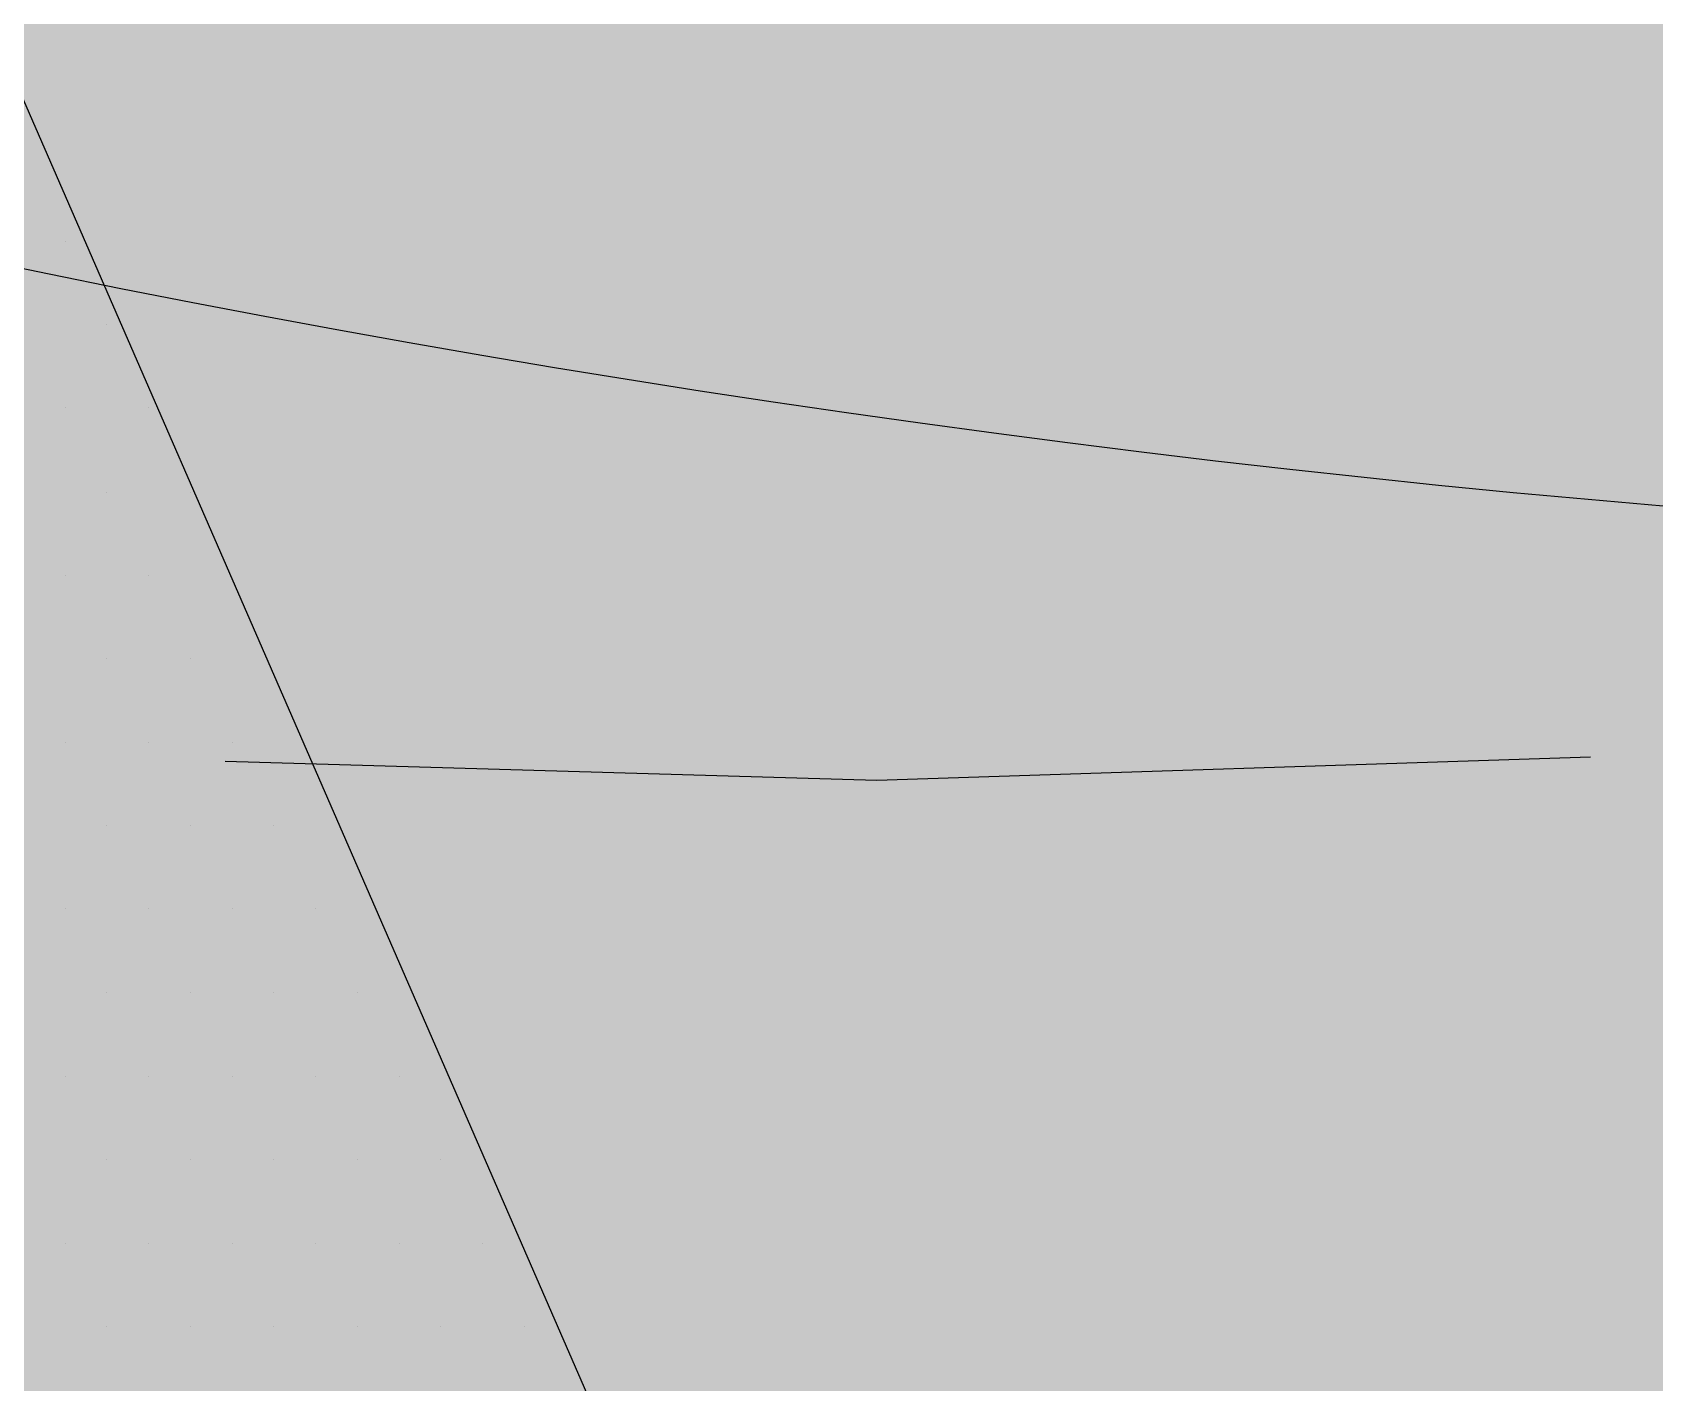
# Paper-space layout 'Layout1' of a CAD drawing. Extents: x -43 to 2298, y -18 to 768.
# Drawn here: x 735.058 to 736.127, y 374.852 to 375.742 of the extents above; entities that cross this region are included whole.
import ezdxf

# ---------------------------------------------------------------- set-up
doc = ezdxf.new("R2010")
doc.units = 0
doc.header["$LTSCALE"] = 2
doc.linetypes.add('CACHEX2', pattern=[0.75, 0.5, -0.25])
doc.layers.add('CARTOUCHE', color=7, linetype='Continuous')
doc.layers.add('LOGO', color=7, linetype='Continuous')

# ---------------------------------------------------------------- blocks, each defined once
blk = doc.blocks.new('A$C715108E3')
at = {"layer": 'LOGO', "color": 131}
for p, q in [((-10.9374, -23.6976), (-10.9374, -23.6976)), ((-10.8917, -23.7891), (-10.8917, -23.7891)), ((-10.9374, -23.8804), (-10.9374, -23.8804)), ((-10.846, -23.8804), (-10.846, -23.8804)), ((-10.8917, -23.973), (-10.8917, -23.973)), ((-10.7995, -23.973), (-10.7995, -23.973)), ((-10.9374, -24.0642), (-10.9374, -24.0642)), ((-10.846, -24.0642), (-10.846, -24.0642)), ((-10.8917, -24.1555), (-10.8917, -24.1555)), ((-10.7995, -24.1555), (-10.7995, -24.1555)), ((-10.9374, -24.2481), (-10.9374, -24.2481)), ((-10.846, -24.2481), (-10.846, -24.2481)), ((-10.754, -24.2481), (-10.754, -24.2481)), ((-10.8917, -24.3394), (-10.8917, -24.3394)), ((-10.7995, -24.3394), (-10.7995, -24.3394)), ((-10.7084, -24.3394), (-10.7084, -24.3394)), ((-10.9374, -24.4306), (-10.9374, -24.4306)), ((-10.846, -24.4306), (-10.846, -24.4306)), ((-10.754, -24.4306), (-10.754, -24.4306)), ((-10.6619, -24.4306), (-10.6619, -24.4306)), ((-10.8917, -24.5232), (-10.8917, -24.5232)), ((-10.7995, -24.5232), (-10.7995, -24.5232)), ((-10.7084, -24.5232), (-10.7084, -24.5232)), ((-10.6166, -24.5232), (-10.6166, -24.5232)), ((-10.9374, -24.6147), (-10.9374, -24.6147)), ((-10.846, -24.6147), (-10.846, -24.6147)), ((-10.754, -24.6147), (-10.754, -24.6147)), ((-10.6619, -24.6147), (-10.6619, -24.6147)), ((-10.5703, -24.6147), (-10.5703, -24.6147)), ((-10.8917, -24.7059), (-10.8917, -24.7059)), ((-10.7995, -24.7059), (-10.7995, -24.7059)), ((-10.7084, -24.7059), (-10.7084, -24.7059)), ((-10.6166, -24.7059), (-10.6166, -24.7059)), ((-10.5248, -24.7059), (-10.5248, -24.7059)), ((-10.9374, -24.7985), (-10.9374, -24.7985)), ((-10.846, -24.7985), (-10.846, -24.7985)), ((-10.754, -24.7985), (-10.754, -24.7985)), ((-10.6619, -24.7985), (-10.6619, -24.7985)), ((-10.5703, -24.7985), (-10.5703, -24.7985)), ((-10.479, -24.7985), (-10.479, -24.7985)), ((-10.8917, -24.8898), (-10.8917, -24.8898)), ((-10.7995, -24.8898), (-10.7995, -24.8898)), ((-10.7084, -24.8898), (-10.7084, -24.8898)), ((-10.6166, -24.8898), (-10.6166, -24.8898)), ((-10.5248, -24.8898), (-10.5248, -24.8898)), ((-10.4327, -24.8898), (-10.4327, -24.8898))]:
    blk.add_line(p, q, dxfattribs=at)
blk.add_lwpolyline([(-15.4563, -23.799), (-13.7331, -21.4856), (-11.9601, -25.3945), (-11.4761, -25.5469), (-10.7095, -25.798), (-10.0926, -25.8741), (-9.9674, -25.8741), (-12.5584, -19.9248), (-11.816, -18.9068), (-10.4959, -20.6166), (-9.7792, -22.2122), (-8.7979, -20.9179), (-8.1187, -22.4645), (-6.9489, -21.0191), (-7.6382, -19.3811), (-6.116, -17.2939)], dxfattribs=at)
blk = doc.blocks.new('A$C581E6685')
at = {"layer": 'LOGO', "color": 32, "linetype": 'CACHEX2', "ltscale": 1.5}
blk.add_ellipse((-38.0538, 23.8138), major_axis=(-19.0311, -3.534), ratio=0.590567, dxfattribs=at)
at = {"layer": 'LOGO', "color": 32}
blk.add_ellipse((-37.6144, 23.8499), major_axis=(-13.5768, -4.2839), ratio=0.791971, dxfattribs=at)
at = {"layer": 'CARTOUCHE'}
blk.add_blockref('A$C715108E3', (-31.6739, 36.3189), dxfattribs=at)
blk = doc.blocks.new('miniLogo')
at = {"layer": 'CARTOUCHE', "true_color": 0xffffff}
h = blk.add_hatch(color=7, dxfattribs=at)
h.dxf.hatch_style = 1
edge = h.paths.add_edge_path()
edge.add_spline(control_points=[(960.7415, 27.4251), (960.7415, 16.5339), (960.7415, 5.6427), (960.7415, 1.8027), (964.5815, 1.8027), (1010.1208, 1.8027), (1055.66, 1.8027), (1059.5, 1.8027), (1059.5, 5.6427), (1059.5, 16.5339), (1059.5, 27.4251), (1059.5, 31.2651), (1055.66, 31.2651), (1010.1208, 31.2651), (964.5815, 31.2651), (960.7415, 31.2651), (960.7415, 27.4251)], knot_values=[0, 0, 0, 1, 1, 2.570796, 2.570796, 3.570796, 3.570796, 5.141593, 5.141593, 6.141593, 6.141593, 7.712389, 7.712389, 8.712389, 8.712389, 10.283185, 10.283185, 10.283185], weights=[1, 1, 1, 0.707107, 1, 1, 1, 0.707107, 1, 1, 1, 0.707107, 1, 1, 1, 0.707107, 1], degree=2, periodic=0)
at = {"layer": 'CARTOUCHE'}
blk.add_rational_spline([(960.7415, 27.4251), (960.7415, 16.5339), (960.7415, 5.6427), (960.7415, 1.8027), (964.5815, 1.8027), (1010.1208, 1.8027), (1055.66, 1.8027), (1059.5, 1.8027), (1059.5, 5.6427), (1059.5, 16.5339), (1059.5, 27.4251), (1059.5, 31.2651), (1055.66, 31.2651), (1010.1208, 31.2651), (964.5815, 31.2651), (960.7415, 31.2651), (960.7415, 27.4251)], [1, 1, 1, 0.707106781187, 1, 1, 1, 0.707106781187, 1, 1, 1, 0.707106781187, 1, 1, 1, 0.707106781187, 1], degree=2, knots=[0, 0, 0, 1, 1, 2.570796, 2.570796, 3.570796, 3.570796, 5.141593, 5.141593, 6.141593, 6.141593, 7.712389, 7.712389, 8.712389, 8.712389, 10.283185, 10.283185, 10.283185], dxfattribs=at)
at = {"layer": 'CARTOUCHE', "xscale": 0.6, "yscale": 0.6, "zscale": 0.6}
blk.add_blockref('A$C581E6685', (998.0122, 3.1833), dxfattribs=at)

psp = doc.layouts.get("Layout1")

# ---------------------------------------------------------------- block references
at = {"layer": 'CARTOUCHE'}
psp.add_blockref('miniLogo', (-237.3663, 364.8484), dxfattribs=at)

doc.saveas('drawing.dxf')
